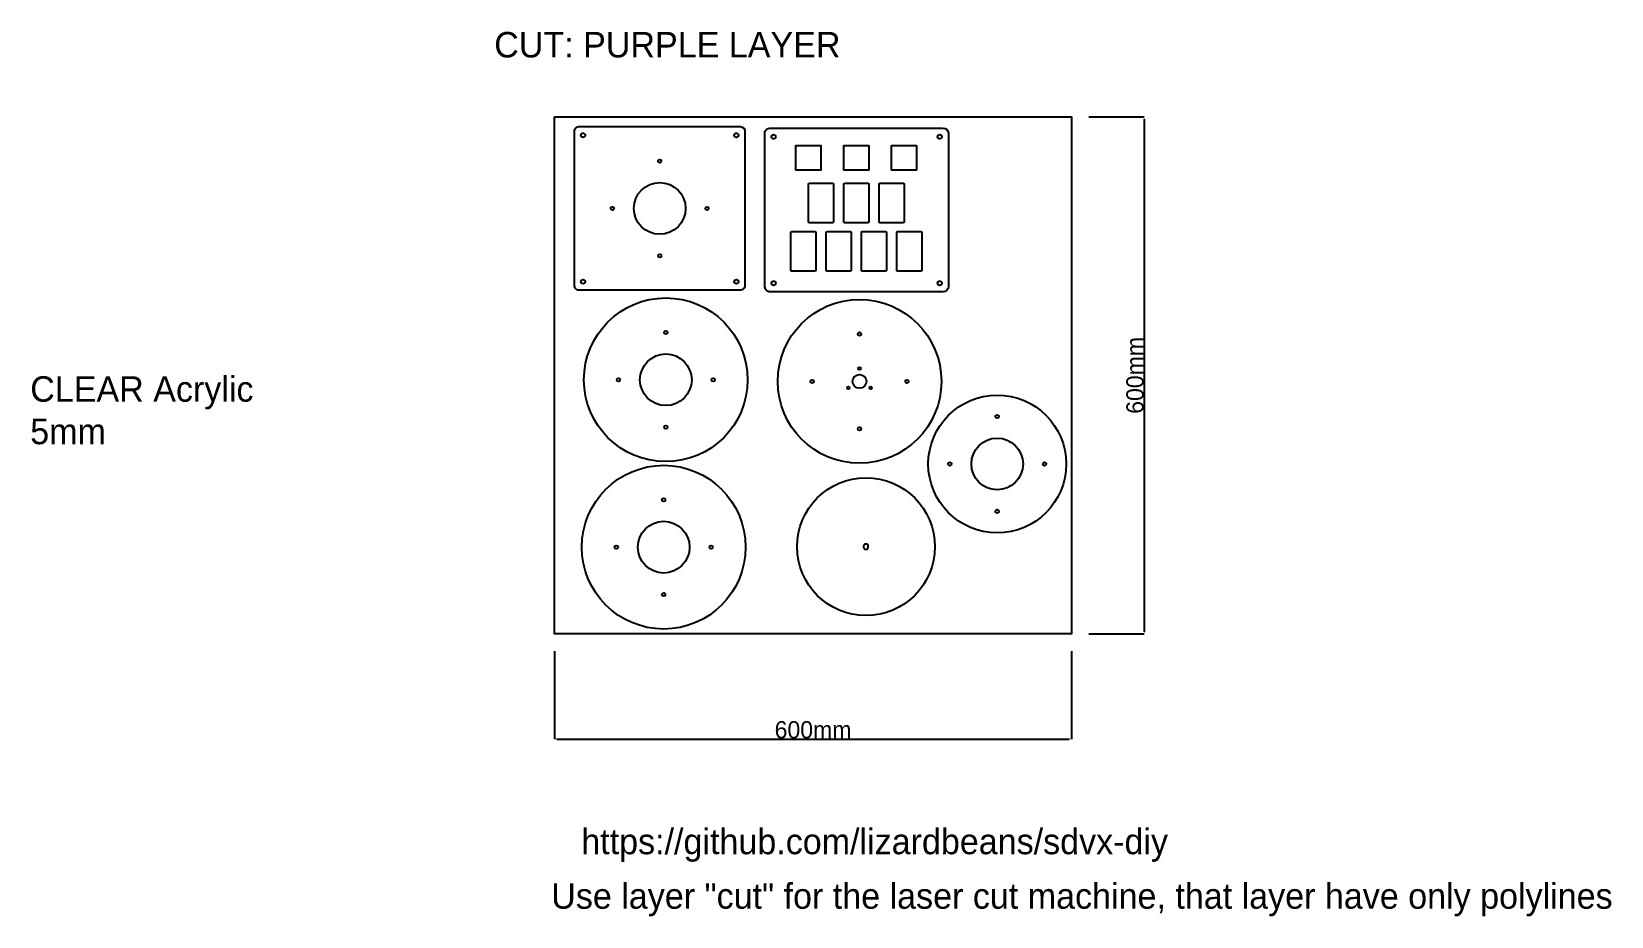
# Model space of a CAD drawing. Header units: millimetres. Extents: x -803 to 1031, y -1580 to -553.
import ezdxf

# ---------------------------------------------------------------- set-up
doc = ezdxf.new("R2010")
doc.units = ezdxf.units.MM
for name, color, linetype in [('Corte A (5mm Acr. Transp.) Todo Junto', 210, 'Continuous'), ('Corte B (5mm Acr. Transp.) Todo Junto', 210, 'Continuous'), ('Texto', 10, 'Continuous')]:
    doc.layers.add(name, color=color, linetype=linetype)
doc.dimstyles.new('ISO-25', dxfattribs={"dimtxt": 2.5, "dimasz": 2.5, "dimexe": 1.25, "dimexo": 0.625, "dimtad": 1, "dimtxsty": 'Standard', "dimcen": 2.5, "dimadec": 0, "dimazin": 0, "dimtfac": 1, "dimtmove": 0, "dimatfit": 3, "dimfxl": 1, "dimarcsym": 0})

# ---------------------------------------------------------------- blocks, each defined once
blk = doc.blocks.new('*D1')
at = {"layer": 'Defpoints', "color": 0, "transparency": 16777216}
for p in [(404, -652), (404, -1252), (488.4, -1252)]:
    blk.add_point(p, dxfattribs=at)
at = {"layer": 'Texto', "color": 0, "lineweight": -2, "transparency": 16777216}
for p, q in [((424, -652), (488.4, -652)), ((488.4, -654.5), (488.4, -1249.5)), ((424, -1252), (488.4, -1252))]:
    blk.add_line(p, q, dxfattribs=at)
at = {"layer": 'Texto', "color": 0, "transparency": 16777216}
for points in [[(488, -654.5), (488.8, -654.5), (488.4, -652)], [(488, -1249.5), (488.8, -1249.5), (488.4, -1252)]]:
    blk.add_solid(points, dxfattribs=at)
at = {"layer": 'Texto', "color": 0, "transparency": 16777216, "insert": (477.8, -952), "char_height": 20, "attachment_point": 5, "rotation": 90}
blk.add_mtext('600mm', dxfattribs=at)
blk = doc.blocks.new('*D2')
at = {"layer": 'Defpoints', "color": 0, "transparency": 16777216}
for p in [(-196, -1252), (404, -1252), (404, -1374.1)]:
    blk.add_point(p, dxfattribs=at)
at = {"layer": 'Texto', "color": 0, "lineweight": -2, "transparency": 16777216}
for p, q in [((-196, -1272), (-196, -1374.1)), ((404, -1272), (404, -1374.1)), ((-193.5, -1374.1), (401.5, -1374.1))]:
    blk.add_line(p, q, dxfattribs=at)
at = {"layer": 'Texto', "color": 0, "transparency": 16777216}
for points in [[(-193.5, -1373.7), (-193.5, -1374.5), (-196, -1374.1)], [(401.5, -1373.7), (401.5, -1374.5), (404, -1374.1)]]:
    blk.add_solid(points, dxfattribs=at)
at = {"layer": 'Texto', "color": 0, "transparency": 16777216, "insert": (104, -1363.5), "char_height": 20, "attachment_point": 5}
blk.add_mtext('600mm', dxfattribs=at)

msp = doc.modelspace()

# ---------------------------------------------------------------- linework, layer by layer
at = {"layer": 'Corte A (5mm Acr. Transp.) Todo Junto'}
for points in [[(-172.954, -669.152, -0.49726471), (-166.954, -663.231), (19.631, -663.231, -0.40823255), (25.006, -669.231), (25.006, -847.231, -0.42847091), (19.016, -853.231), (-166.954, -853.231, -0.46226752), (-172.954, -847.31)], [(54.147, -664.99), (255.144, -664.99, -0.40391656), (261.144, -670.99), (261.144, -848.99, -0.41237951), (255.154, -854.99), (54.147, -854.99, -0.43352221), (48.147, -849.07), (48.147, -670.912, -0.44555554)], [(85.142, -684.991), (112.142, -684.991, -0.41421356), (113.142, -685.991), (113.142, -712.991, -0.41421356), (112.142, -713.991), (85.142, -713.991, -0.41421356), (84.142, -712.991), (84.142, -685.991, -0.41421356)], [(140.642, -684.991), (167.642, -684.991, -0.41421356), (168.642, -685.991), (168.642, -712.991, -0.41421356), (167.642, -713.991), (140.642, -713.991, -0.41421356), (139.642, -712.991), (139.642, -685.991, -0.41421356)], [(196.142, -684.991), (223.142, -684.991, -0.41421356), (224.142, -685.991), (224.142, -712.991, -0.41421356), (223.142, -713.991), (196.142, -713.991, -0.41421356), (195.142, -712.991), (195.142, -685.991, -0.41421356)], [(99.642, -728.991), (126.642, -728.991, -0.41421356), (127.642, -729.991), (127.642, -773.991, -0.41421356), (126.642, -774.991), (99.642, -774.991, -0.41421356), (98.642, -773.991), (98.642, -729.991, -0.41421356)], [(140.642, -728.991), (167.642, -728.991, -0.41421356), (168.642, -729.991), (168.642, -773.991, -0.41421356), (167.642, -774.991), (140.642, -774.991, -0.41421356), (139.642, -773.991), (139.642, -729.991, -0.41421356)], [(181.642, -728.991), (208.642, -728.991, -0.41421356), (209.642, -729.991), (209.642, -773.991, -0.41421356), (208.642, -774.991), (181.642, -774.991, -0.41421356), (180.642, -773.991), (180.642, -729.991, -0.41421356)], [(79.142, -784.991), (106.142, -784.991, -0.41421356), (107.142, -785.991), (107.142, -829.991, -0.41421356), (106.142, -830.991), (79.142, -830.991, -0.41421356), (78.142, -829.991), (78.142, -785.991, -0.41421356)], [(120.142, -784.991), (147.142, -784.991, -0.41421356), (148.142, -785.991), (148.142, -829.991, -0.41421356), (147.142, -830.991), (120.142, -830.991, -0.41421356), (119.142, -829.991), (119.142, -785.991, -0.41421356)], [(161.142, -784.991), (188.142, -784.991, -0.41421356), (189.142, -785.991), (189.142, -829.991, -0.41421356), (188.142, -830.991), (161.142, -830.991, -0.41421356), (160.142, -829.991), (160.142, -785.991, -0.41421356)], [(202.142, -784.991), (229.142, -784.991, -0.41421356), (230.142, -785.991), (230.142, -829.991, -0.41421356), (229.142, -830.991), (202.142, -830.991, -0.41421356), (201.142, -829.991), (201.142, -785.991, -0.41421356)]]:
    msp.add_lwpolyline(points, format="xyb", close=True, dxfattribs=at)
msp.add_lwpolyline([(167.883, -1152.723), (167.883, -1149.062, 2.93737938), (167.883, -1152.723, -0.42463358)], format="xyb", dxfattribs=at)
for centre, radius in [((-162.954, -673.231), 2.5), ((15.006, -673.231), 2.5), ((58.147, -674.99), 2.5), ((251.144, -674.99), 2.5), ((-73.974, -703.231), 2), ((-73.974, -758.231), 30), ((-128.974, -758.231), 2), ((-18.974, -758.231), 2), ((-73.974, -813.231), 2), ((-162.954, -843.231), 2.5), ((15.006, -843.231), 2.5), ((58.147, -844.99), 2.5), ((251.144, -844.99), 2.5), ((-66.903, -957.149), 95), ((157.947, -958.991), 95), ((-66.903, -902.149), 2), ((157.947, -903.991), 2), ((-66.903, -957.149), 30), ((157.947, -958.991), 8), ((157.947, -943.991), 1.5), ((-121.903, -957.149), 2), ((-11.903, -957.149), 2), ((102.947, -958.991), 2), ((144.956, -966.491), 1.5), ((170.937, -966.491), 1.5), ((212.947, -958.991), 2), ((317.755, -999.823), 2), ((-66.903, -1012.149), 2), ((157.947, -1013.991), 2), ((317.755, -1054.823), 30), ((-69.36, -1151.402), 95), ((262.755, -1054.823), 2), ((372.755, -1054.823), 2), ((-69.36, -1096.402), 2), ((317.755, -1109.823), 2), ((-69.36, -1151.402), 30), ((-124.36, -1151.402), 2), ((-14.36, -1151.402), 2), ((-69.36, -1206.402), 2)]:
    msp.add_circle(centre, radius, dxfattribs=at)
at = {"layer": 'Corte B (5mm Acr. Transp.) Todo Junto'}
for centre in [(317.755, -1054.823), (165.506, -1150.892)]:
    msp.add_circle(centre, 80, dxfattribs=at)
at = {"layer": 'Texto'}
msp.add_lwpolyline([(-195.977, -651.993), (404.023, -651.993), (404.023, -1251.993), (-195.977, -1251.993)], close=True, dxfattribs=at)

# ---------------------------------------------------------------- texts
at = {"layer": 'Texto', "color": 10}
for s, height, p in [('CUT: PURPLE LAYER', 29.56028, (-266.106, -582.965)), ('CLEAR Acrylic', 29.56028, (-804.719, -982.605)), ('5mm', 29.5603, (-804.719, -1031.872)), ('https://github.com/lizardbeans/sdvx-diy', 29.56028, (-165.034, -1507.789)), ('Use layer "cut" for the laser cut machine, that layer have only polylines', 29.56028, (-199.906, -1571.067))]:
    msp.add_text(s, height=height, dxfattribs=at).set_placement(p)

# ---------------------------------------------------------------- dimensions: what is measured, and where the dimension line sits
at = {"layer": 'Texto'}
dim = msp.add_linear_dim(base=(488.4, -1251.993), p1=(404.023, -651.993), p2=(404.023, -1251.993), angle=90, dimstyle='ISO-25', override={"dimtxt": 20, "dimexe": 0, "dimexo": 20, "dimpost": 'mm'}, dxfattribs=at)
dim.commit()
dim.dimension.update_dxf_attribs({"geometry": '*D1', "text_midpoint": (477.775, -951.993)})
dim = msp.add_linear_dim(base=(404.023, -1374.099), p1=(-195.977, -1251.993), p2=(404.023, -1251.993), dimstyle='ISO-25', override={"dimtxt": 20, "dimexe": 0, "dimexo": 20, "dimpost": 'mm'}, dxfattribs=at)
dim.commit()
dim.dimension.update_dxf_attribs({"geometry": '*D2', "text_midpoint": (104.023, -1363.474)})

doc.saveas('drawing.dxf')
